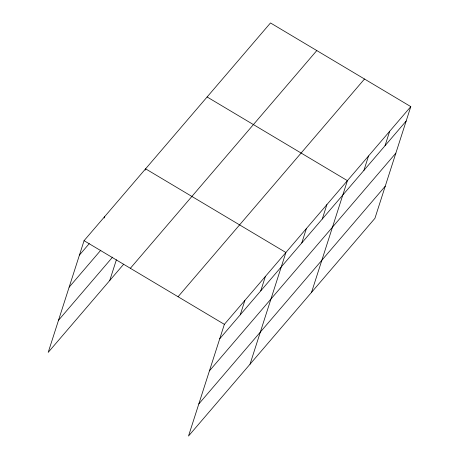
<?xml version="1.0" encoding="UTF-8"?>
<svg xmlns="http://www.w3.org/2000/svg" width="459" height="459" viewBox="0 0 459 459"><rect width="100%" height="100%" fill="white"/><g stroke="black" fill="none" stroke-linecap="round" stroke-linejoin="round"><path stroke-width="0.69" d="M410.794 106.626L224.365 324.352L188.506 436.05L374.934 218.323L410.794 106.626L270.494 22.95L84.066 240.677L48.206 352.374L123.706 264.195M104.153 218.036L104.577 216.728M109.73 280.524L116.385 259.788M145.17 170.134L145.589 168.826L285.888 252.502L250.029 364.199M240.246 314.811L244.876 300.404M260.758 290.863L265.382 276.456M301.77 242.96L306.394 228.553M322.275 219.012L326.9 204.605M311.546 292.349L347.411 180.657L207.112 96.975M363.912 170.387L368.537 155.98M385.038 145.71L389.668 131.303M79.441 255.084L89.23 243.654M69.137 287.191L100.825 250.178M58.517 320.267L112.575 257.126M130.367 268.291L316.796 50.565M178.069 296.738L364.498 79.011M219.741 338.759L406.169 121.033M209.436 370.866L395.859 153.14M198.816 403.943L385.239 186.216M84.066 240.677L224.365 324.352"/></g></svg>
